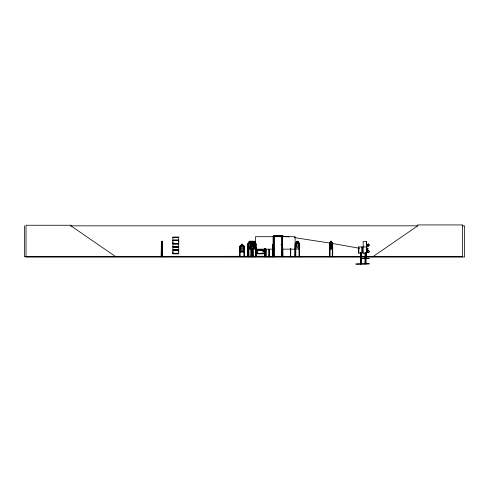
<?xml version="1.0" encoding="UTF-8"?>
<svg xmlns="http://www.w3.org/2000/svg" width="489" height="489" viewBox="0 0 489 489"><rect width="100%" height="100%" fill="white"/><g stroke="black" fill="none" stroke-linecap="round" stroke-linejoin="round"><path stroke-width="0.73" d="M172.892 253.265L172.892 250.405L178.723 250.405L178.717 253.265L172.892 253.265L172.898 251.835M172.892 243.467L172.892 240.606L178.723 240.606L178.717 243.467L172.892 243.467L172.898 242.037M178.717 251.835L178.717 250.405M178.717 242.037L178.717 240.606M257.269 253.265L257.269 250.405L263.1 250.405L263.094 253.265L257.269 253.265L257.275 251.835M263.094 251.835L263.094 250.405M162.525 248.974L162.715 247.44M158.992 256.474L164.842 256.664M280.747 256.493L284.268 256.701M366.432 250.392L367.539 251.523A1.039 0.795 -90 0 0 368.382 252.666A1.039 0.795 -90 0 0 369.097 251.383A1.039 0.795 -90 0 0 368.003 250.686L366.31 249.317M162.489 246.218L162.262 247.44L161.841 247.44L161.828 241.254L162.262 241.309L162.489 243.351L162.525 256.731M282.471 256.719L282.459 256.279M273.449 256.731L273.449 235.753L282.587 235.753L282.599 256.664M332.233 248.974L332.593 247.44M161.303 256.731L161.327 243.339L161.828 242.788M161.327 247.446L161.517 242.788M256.071 247.452L255.637 248.974L248.333 248.974L247.972 247.446M327.801 256.664L334.445 256.664M299.079 248.974L299.58 247.452M246.322 256.664L249.329 256.664M266.951 256.493L249.928 256.731M244.311 250.362L243.797 251.847L240.27 251.847L239.812 250.362L239.812 246.279M244.359 250.368L243.834 251.896L240.233 251.896L239.757 250.368M294.335 256.701L296.2 256.474M248.223 256.701L248.161 244.268M281.468 244.665L280.998 244.537L281.468 244.268M331.591 242.788L331.591 241.254L330.521 241.254L330.521 242.788L329.818 242.788L329.488 243.339L329.562 247.44L329.849 248.974L332.269 248.974M248.375 242.788L247.972 243.339L248.394 242.844L255.643 242.844L256.071 243.333L256.016 256.731M252.544 243.339L252.947 242.788L252.581 243.357M250.839 242.788L250.429 243.339L250.826 248.974M296.78 242.844L296.071 243.351L296.071 246.218L296.78 247.44L298.101 247.44L298.81 246.218L298.81 243.351L298.101 242.844L298.168 241.254L296.731 241.254L296.799 242.844L295.772 242.788L295.319 243.339L295.313 256.731M295.368 243.357L295.808 242.844M248.54 243.339L249.029 242.788M250.295 247.44L249.207 247.44L248.626 246.218L248.626 243.351L249.048 242.844M330.558 242.844L330.038 243.351L330.038 246.218L330.558 247.44L331.518 247.44L332.037 246.218L332.037 243.351L331.518 242.844L332.263 242.788M366.444 246.297L367.539 245.178A1.039 0.795 -90 0 1 368.382 244.035A1.039 0.795 -90 0 1 369.097 245.319A1.039 0.795 -90 0 1 368.003 246.022L367.917 246.022A1.039 0.795 -90 0 0 369.012 245.319A1.039 0.795 -90 0 0 368.296 244.035A1.039 0.795 -90 0 0 367.453 245.178L367.563 245.313M366.31 247.391L367.911 245.949M248.626 243.351L249.207 242.844L248.339 242.788M253.241 243.345L252.489 245.111L253.271 246.927L252.251 245.435C251.866 247.892 250.344 246.933 252 245.099L251.26 243.351L252.232 244.751L252.856 243.363L253.779 242.844L253.712 241.254L254.91 241.254L254.867 248.974M252.789 241.309L251.652 241.309L251.652 242.844L251.065 243.351L251.065 246.218L251.652 247.44L252.758 247.44L253.345 246.218L253.345 243.351L252.758 242.844L252.795 241.254L249.133 241.254L249.133 242.788M372.826 256.731L417.716 225.832L417.716 224.928L462.6 224.928L462.6 256.731L24.45 256.731L24.45 225.832M366.762 249.249L368.021 248.815L366.664 249.445M366.664 249.249L368.021 248.815L366.573 248.815M70.343 225.832L417.948 225.832M462.258 225.832L464.55 225.832L464.55 256.994L26.027 256.994L26.027 225.252L70.917 225.252L70.917 225.832L115.801 256.731M172.886 237.153L178.729 237.153M175.386 237.385L176.229 237.385M172.898 237.434L178.717 237.434M172.849 240.227L178.76 240.227M172.849 240.405L178.76 240.405M161.78 241.254L162.275 241.254M254.867 241.309L253.748 241.309L253.779 248.974M296.78 241.309L298.119 241.309L298.101 242.844L299.085 242.788L299.58 243.333L299.58 256.731M162.189 241.566L162.189 242.073M251.646 242.788L250.295 242.788L250.875 243.351M253.779 242.788L252.795 242.788L252.825 241.254M255.661 242.788L254.867 242.788L255.447 243.351L255.447 246.218L254.867 247.44L253.779 247.44M161.474 242.844L162.562 242.844L162.226 242.788L162.226 241.254M295.79 242.844L299.06 242.844L299.512 243.351M329.837 242.844L332.245 242.844L332.624 243.333L332.593 256.731M162.678 243.333L162.519 242.788L162.666 256.731M249.207 243.351L250.295 243.351M253.779 243.351L254.867 243.351M299.561 243.333L299.537 256.731M330.558 243.351L331.518 243.351M332.587 243.333L332.208 242.844M172.849 243.663L178.76 243.663M172.849 243.84L178.76 243.84M256.022 244.268L255.594 244.268L255.661 256.731L255.698 244.268M273.094 244.268L272.685 244.268L272.764 256.731M282.489 244.268L282.159 256.731L282.153 256.279M282.636 244.268L282.868 256.731M295.099 244.268L294.861 256.731M295.313 244.268L295.766 244.268L295.747 256.731M299.598 244.268L299.146 244.268L299.164 256.731M329.531 244.268L329.928 244.268L329.843 256.731L329.812 244.268M242.825 245.71L243.815 245.71L244.359 246.254L244.359 256.731M240.27 245.765L243.797 245.765L244.311 246.273M249.207 246.218L250.295 246.218M253.779 246.218L254.867 246.218M330.558 246.218L331.518 246.218M178.729 246.804L172.837 246.853L178.729 246.921M363.174 246.939L366.548 246.939M172.886 247.067L178.729 247.055M239.732 247.385L240.154 247.385L240.105 256.731M244.311 247.385L243.889 247.385L243.889 256.731M366.573 247.709L367.031 247.709L367.031 248.815M162.574 248.974L161.468 248.974L161.339 247.44L161.517 248.974M295.778 248.974L295.319 247.446L295.753 248.974L299.097 248.974M255.472 249.158L274.415 249.158M282.477 249.158L295.093 249.158M366.805 249.139L368.021 249.139M257.269 249.83L263.1 249.83M172.849 250.026L178.76 250.026M257.226 250.026L263.137 250.026M172.849 250.203L178.76 250.203M257.226 250.203L263.137 250.203M367.563 251.389L367.453 251.523A1.039 0.795 -90 0 0 368.296 252.666A1.039 0.795 -90 0 0 369.012 251.383A1.039 0.795 -90 0 0 367.917 250.686M363.174 253.168L366.548 253.168L366.548 241.419L363.174 241.419L363.241 253.168M172.849 253.467L178.76 253.467M257.226 253.467L263.137 253.467M172.849 253.644L178.76 253.644M257.226 253.644L263.137 253.644M172.892 253.846L178.723 253.846M257.269 253.846L263.1 253.846M161.132 256.279L161.48 256.279M162.354 256.279L162.703 256.279M265.319 256.279L223.993 256.34L223.993 256.731M265.564 256.279L266.089 256.279M268.938 256.279L269.457 256.279L269.457 256.731M290.435 256.279L290.759 256.279M294.861 256.279L295.075 256.731M299.103 256.279L299.641 256.279M329.494 256.279L329.965 256.279L329.965 256.731M332.746 256.279L332.275 256.279L332.275 256.731L332.312 244.268L332.716 244.268L332.697 256.731M161.303 256.407L162.525 256.407M240.203 256.407L243.84 256.407M248.198 256.407L252.617 256.407M252.77 256.407L255.808 256.407M265.992 256.407L269.036 256.407M295.747 256.407L299.164 256.407M329.843 256.407L332.398 256.407M172.898 256.529L178.717 256.529M172.886 256.603L178.729 256.609M257.263 256.603L263.106 256.603M365.002 257.52L366.01 257.52L366.01 258.296M360.546 263.033L361.554 263.033L361.554 263.815M365.002 263.033L366.01 263.033L366.01 263.815L365.961 252.685M280.71 235.753L289.023 236.878M294.286 237.605L331.065 243.247M332.508 243.485L359.488 248.284M252.96 256.493L252.837 248.669M253.113 256.701L253.137 256.279M274.745 256.688L271.432 256.731M253.137 243.333L252.599 242.788L253.088 243.351M253.559 242.788L254.011 243.333L253.602 248.974L253.938 243.351L253.54 242.844M251.053 242.788L251.499 243.333M248.363 248.974L248.045 243.357L247.99 256.731M295.24 256.707L295.27 256.279L295.808 256.279L295.808 256.731M295.13 256.664L295.093 236.694L255.472 236.694L255.472 243.296M292.459 256.664L288.913 256.731M366.481 241.419L366.481 253.168M366.261 252.905L366.298 256.731M365.839 252.905L365.839 256.664M365.686 252.685L365.686 263.815M365.32 252.685L365.32 263.815M365.045 252.685L365.008 264.072M362.025 246.939L362.025 253.168M361.512 252.685L361.512 263.815M361.237 252.685L361.237 263.815M360.87 252.685L360.87 263.815M360.595 252.685L360.558 264.072M358.792 246.939L358.792 253.168M332.551 243.351L332.551 247.44M332.544 256.279L332.526 256.731M332.434 244.268L332.398 256.731M331.518 248.974L331.554 241.254L330.558 241.309L330.558 248.974M329.647 244.268L329.647 256.731L329.543 256.279M329.531 243.339L329.531 256.731M300.515 256.731L298.712 256.731M299.47 256.279L299.47 256.731M299.207 244.268L299.182 256.731M295.704 244.268L295.704 256.731M295.442 256.279L295.429 256.731M294.91 256.279L294.91 256.731M290.729 248.773L290.729 256.731M290.619 256.279L290.643 256.731M290.588 248.773L290.57 256.731M290.466 248.773L290.448 256.731M283.064 256.731L283.064 256.34L272.159 256.34L272.159 256.731M282.74 248.773L282.758 256.731M282.526 256.731L282.465 235.875L273.565 235.875L273.565 256.731M282.306 244.268L282.269 256.731M274.109 256.731L274.109 236.419L281.921 236.419L281.97 256.731L281.921 236.419L274.06 236.37L274.06 256.731M273.094 236.694L273.094 256.731L273.015 256.279M272.984 244.268L272.917 256.731M272.795 244.268L272.85 256.731M272.648 256.279L272.648 256.731M270.772 256.731L268.045 256.731M269.415 249.402L269.415 256.731M269.256 256.279L269.268 256.731M269.139 256.279L269.127 256.731M269.072 249.402L269.036 256.731M268.981 249.402L268.938 256.731M266.083 256.279L266.083 256.731M266.047 249.402L265.992 256.731M265.949 249.402L265.894 256.731M265.772 256.279L265.753 256.731M265.704 249.402L265.704 256.731M265.606 249.402L265.57 256.731M265.282 248.773L265.313 256.731M265.166 248.773L265.203 256.731M265.099 256.279L265.044 256.731L264.977 248.773M264.867 248.773L264.885 256.731M264.83 256.279L264.83 256.731M264.586 248.773L264.58 256.731M264.421 248.773L264.415 256.731M261.811 256.377L261.811 256.701M258.174 256.377L258.174 256.701M255.918 244.268L255.955 256.731M255.771 248.773L255.808 256.731M255.472 248.773L255.558 256.731M255.435 256.279L255.374 256.731L255.356 248.773M255.148 256.34L255.148 256.731M254.836 241.309L254.836 242.844M253.088 248.669L253.088 256.731M252.734 248.669L252.77 256.731M252.666 248.669L252.617 256.731L252.513 248.669M252.416 256.279L252.477 256.731M252.41 248.669L252.373 256.731M251.554 242.844L251.554 241.309L249.176 241.309L249.207 248.974M251.444 248.669L251.444 256.731M251.34 248.669L251.34 256.731M251.193 256.279L251.273 256.731M251.126 248.669L251.083 256.731M251.022 247.935L251.022 256.731M250.979 256.279L250.924 256.731M250.502 243.357L250.502 247.44M250.301 241.254L250.295 248.974M250.258 241.309L250.258 242.844M248.98 256.279L248.98 256.731M248.932 248.669L248.932 256.731M248.559 256.279L248.559 256.731M248.51 248.669L248.461 256.731M248.302 256.731L248.265 244.268L247.837 244.268L247.905 256.731M248.088 256.279L248.106 256.731M247.801 256.279L247.801 256.731M244.262 256.279L244.262 256.731M243.84 256.279L243.84 256.731M241.346 244.231L241.346 245.765L240.576 246.273L240.576 249.133L241.346 250.362L242.776 250.362L243.54 249.133L243.54 246.273L242.776 245.765L242.825 244.176L241.291 244.176L241.291 245.71L240.246 245.71L239.757 246.26L239.683 256.731M240.203 256.279L240.203 256.731M239.781 256.279L239.781 256.731M224.903 256.34L224.903 256.731M162.599 256.279L162.58 256.731M162.385 248.669L162.372 256.731M161.456 256.731L161.443 244.268L161.162 256.731M161.376 256.279L161.358 256.731M178.729 237.269L172.886 237.263L172.898 240.026L178.723 240.026L178.723 237.269M250.099 241.566L249.402 241.566L249.402 242.073L250.099 242.073L250.099 241.566M251.297 241.566L250.38 241.566L250.38 242.073L251.297 242.073L251.297 241.566M252.556 241.566L251.847 241.566L251.847 242.073L252.556 242.073L252.556 241.566M254.671 241.566L253.974 241.566L253.974 242.073L254.671 242.073L254.671 241.566M297.862 241.566L297.019 241.566L297.019 242.073L297.862 242.073L297.862 241.566M331.346 241.566L330.729 241.566L330.729 242.073L331.346 242.073L331.346 241.566M162.262 243.351L161.841 243.351L161.841 246.218L162.262 246.218L162.262 243.351M252.758 243.351L251.652 243.351L251.652 246.218L252.758 246.218L252.758 243.351M298.101 243.351L296.78 243.351L296.78 246.218L298.101 246.218L298.101 243.351M178.723 244.042L172.892 244.042L172.898 246.725L178.717 246.725L178.717 244.042M242.52 244.482L241.597 244.482L241.597 244.995L242.52 244.995L242.52 244.482M242.776 246.273L241.346 246.273L241.346 249.133L242.776 249.133L242.776 246.273M362.092 246.939L358.724 246.939L358.724 253.168L362.092 253.168L362.092 246.939M178.717 247.238L172.898 247.238L172.898 249.83L178.723 249.83L178.717 247.238M369.232 258.296L360.417 258.559L369.232 258.296M369.232 263.815L355.968 264.072L369.232 263.815"/></g></svg>
